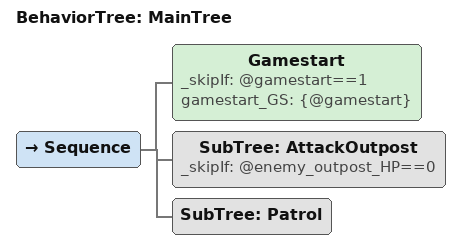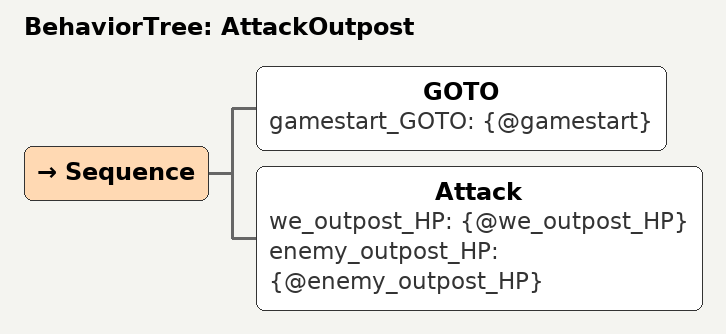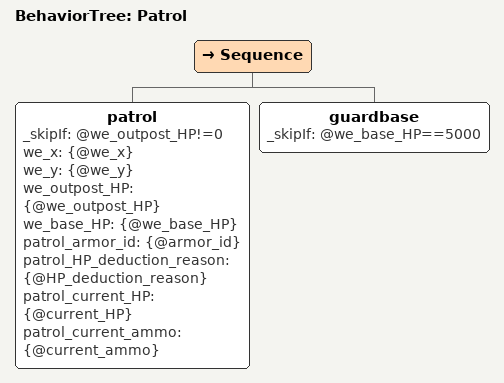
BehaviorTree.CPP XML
<root BTCPP_format="4">

    <BehaviorTree ID="MainTree">
      <Sequence>
        <Gamestart _skipIf="@gamestart==1" gamestart_GS="{@gamestart}"/>
        <SubTree ID="AttackOutpost" _skipIf="@enemy_outpost_HP==0"/>
        <SubTree ID="Patrol"/>
      </Sequence>
    </BehaviorTree>

    <BehaviorTree ID="AttackOutpost">
      <Sequence>
        <GOTO gamestart_GOTO="{@gamestart}"/>
        <Attack we_outpost_HP="{@we_outpost_HP}" enemy_outpost_HP="{@enemy_outpost_HP}"/>
      </Sequence>
    </BehaviorTree>

    <BehaviorTree ID="Patrol">
      <Sequence>
        <patrol _skipIf="@we_outpost_HP!=0"
                we_x="{@we_x}"
                we_y="{@we_y}"
                we_outpost_HP="{@we_outpost_HP}"
                we_base_HP="{@we_base_HP}"
                patrol_armor_id="{@armor_id}"
                patrol_HP_deduction_reason="{@HP_deduction_reason}"
                patrol_current_HP="{@current_HP}"
                patrol_current_ammo="{@current_ammo}"/>
        <guardbase _skipIf="@we_base_HP==5000"/>
      </Sequence>
    </BehaviorTree>

  </root>
